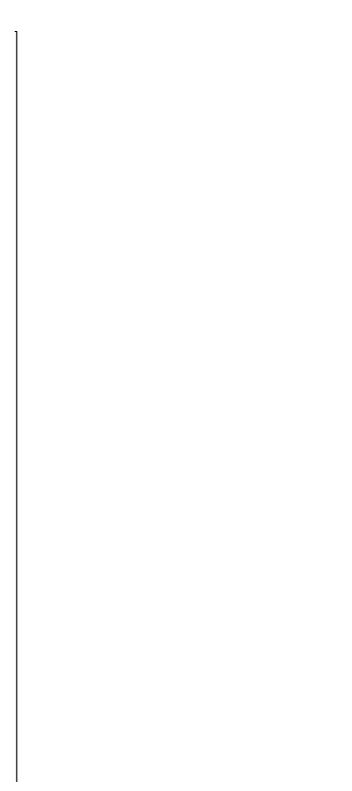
# Model space of a CAD drawing. Header units: millimetres. Extents: x -249154 to 415037, y -45458 to 354837.
# Drawn here: x 57637 to 58862, y 92258 to 95152 of the extents above; entities that cross this region are included whole.
import ezdxf

# ---------------------------------------------------------------- set-up
doc = ezdxf.new("R2010")
doc.units = ezdxf.units.MM
doc.layers.add('A-AREA-PATT-1', color=7, linetype='Continuous', lineweight=5, true_color=0xa5bae0, transparency=1)
doc.layers.add('A-WALL-FNSH-1', color=9, linetype='Continuous', lineweight=5, true_color=0x808080)

# ---------------------------------------------------------------- blocks, each defined once
blk = doc.blocks.new('1floor')
at = {"layer": 'A-AREA-PATT-1'}
h = blk.add_hatch(color=256, dxfattribs=at)
h.paths.add_polyline_path([(57578, 11921), (57578, 12712.5), (57578, 15903.8), (57574, 15903.8), (57574, 11920.5), (57577.3, 11920.9)])
h.paths.add_polyline_path([(59390, 11917), (60136, 11917.1), (60138.3, 12324), (60784, 12322.6), (60784, 11924), (66136, 11924), (66136, 12324), (66536, 12324), (66536, 13725), (66532, 13725), (66532, 12328), (66132, 12328), (66132, 11928), (60788, 11928), (60788, 12328), (60132, 12328), (60130.6, 11921), (57574, 11920), (57574, 11917), (59386, 11917)])
h.paths.add_polyline_path([(59638, 14042), (59638, 17042), (60182, 17042), (60182, 16742), (60738, 16742), (60738, 17298), (59382, 17296.8), (59383.2, 14042), (59636.7, 14042)])
h.paths.add_polyline_path([(59386, 14046), (59386.8, 17294), (60734, 17294), (60734, 16746), (60186, 16746), (60186, 17046), (59634, 17046), (59632.7, 14046), (59386.6, 14046)])
h.paths.add_polyline_path([(66536, 14825), (66536, 15526), (65686, 15527.4), (65686, 22824), (66136, 22824), (66136, 23324), (66652, 23325), (66652, 23328), (66132, 23328), (66132, 22828), (65682, 22828), (65682, 16530), (65660, 16530), (65660, 16450), (65682, 16450), (65682, 15750), (65660, 15750), (65660, 15670), (65682, 15670), (65682, 15522), (66532, 15522), (66532, 14825)])
h.paths.add_polyline_path([(57578, 17003.8), (57579.7, 18572), (58360, 18572), (58358, 18576), (57574, 18576), (57574, 17003.8)])
h.paths.add_polyline_path([(59506, 18572), (60738, 18573.5), (60738, 24752), (66652, 24752), (66652, 24755), (66660, 24755), (66660, 24700), (66710, 24700), (66710, 24756), (60734, 24756), (60734, 18576), (59460, 18576), (59460, 18572), (59467.9, 18572)])
h.paths.add_polyline_path([(66660, 23324), (66710, 23325), (66710, 23350), (66660, 23350), (66660, 23325)])
at = {"layer": 'A-WALL-FNSH-1'}
for p, q in [((57578, 15903.8), (57570, 15903.8)), ((57578, 11921), (57578, 15903.8))]:
    blk.add_line(p, q, dxfattribs=at)

msp = doc.modelspace()

# ---------------------------------------------------------------- block references
msp.add_blockref('1floor', (64.7, 79186.1))

doc.saveas('drawing.dxf')
